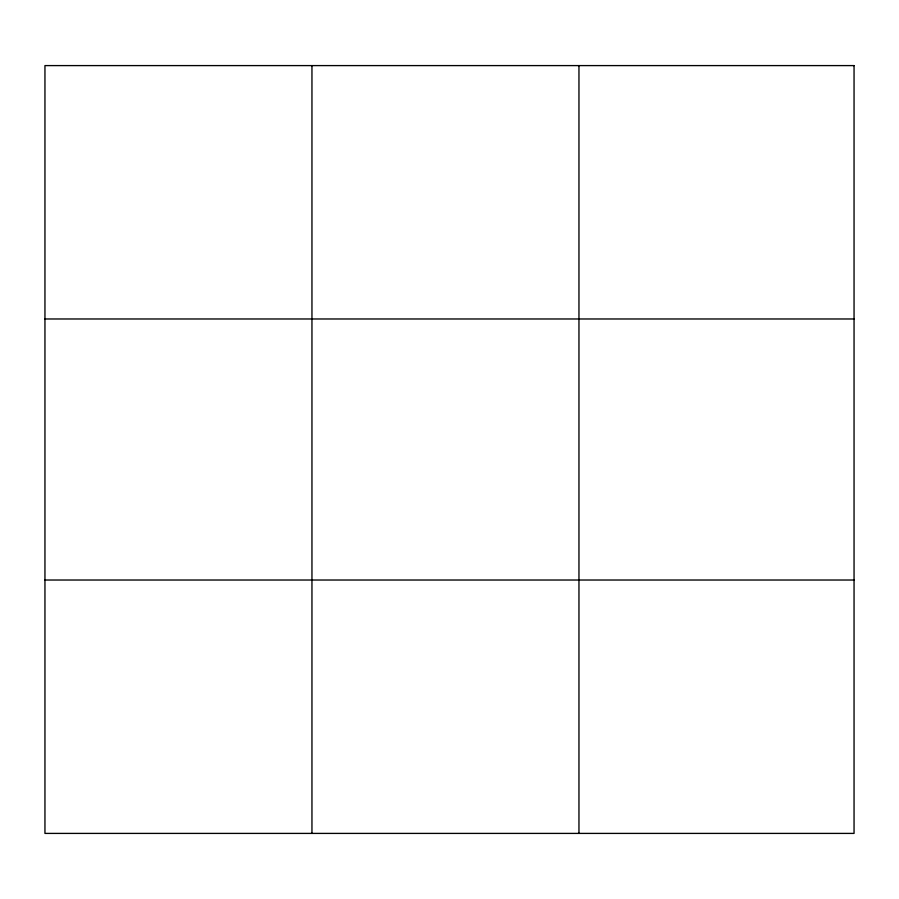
<?xml version="1.0" encoding="UTF-8"?>
<svg xmlns="http://www.w3.org/2000/svg" width="899" height="899" viewBox="0 0 899 899"><rect width="100%" height="100%" fill="white"/><g stroke="black" fill="none" stroke-linecap="round" stroke-linejoin="round"><path stroke-width="1.35" d="M311.953 65.593L311.953 833.407M578.956 65.593L578.956 833.407M44.95 318.976L854.05 318.976M44.95 580.024L854.05 580.024M854.05 65.593L854.05 833.407L44.95 833.407L44.95 65.593L854.05 65.593"/></g></svg>
